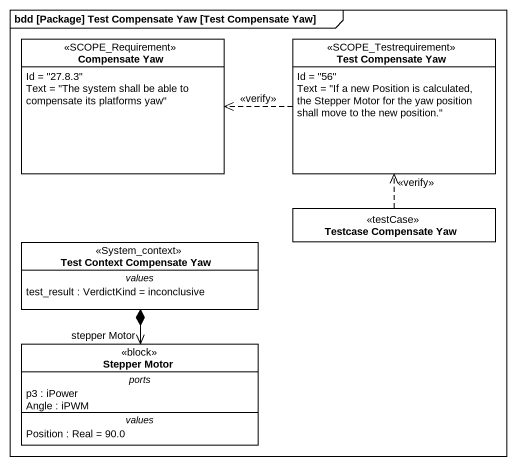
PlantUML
@startuml
mainframe bdd [Package] Test Compensate Yaw [Test Compensate Yaw]
hide circle
hide empty members
class "Compensate Yaw" as Compensate_Yaw <<SCOPE_Requirement>> {
  Id = "27.8.3"
  Text = "The system shall be able to compensate its platforms yaw"
}
class "Test Compensate Yaw" as Test_Compensate_Yaw <<SCOPE_Testrequirement>> {
  Id = "56"
  Text = "If a new Position is calculated, the Stepper Motor for the yaw position shall move to the new position."
}
class "Testcase Compensate Yaw" as Testcase_Compensate_Yaw <<testCase>>
class "Test Context Compensate Yaw" as Test_Context_Compensate_Yaw <<System_context>> {
  -- values --
  test_result : VerdictKind = inconclusive
}
class "Stepper Motor" as Stepper_Motor <<block>> {
  -- ports --
  p3 : iPower
  Angle : iPWM
  -- values --
  Position : Real = 90.0
}
Test_Compensate_Yaw .left.> Compensate_Yaw : <<verify>>
Testcase_Compensate_Yaw .up.> Test_Compensate_Yaw : <<verify>>
Test_Context_Compensate_Yaw *--> "stepper Motor" Stepper_Motor
@enduml
